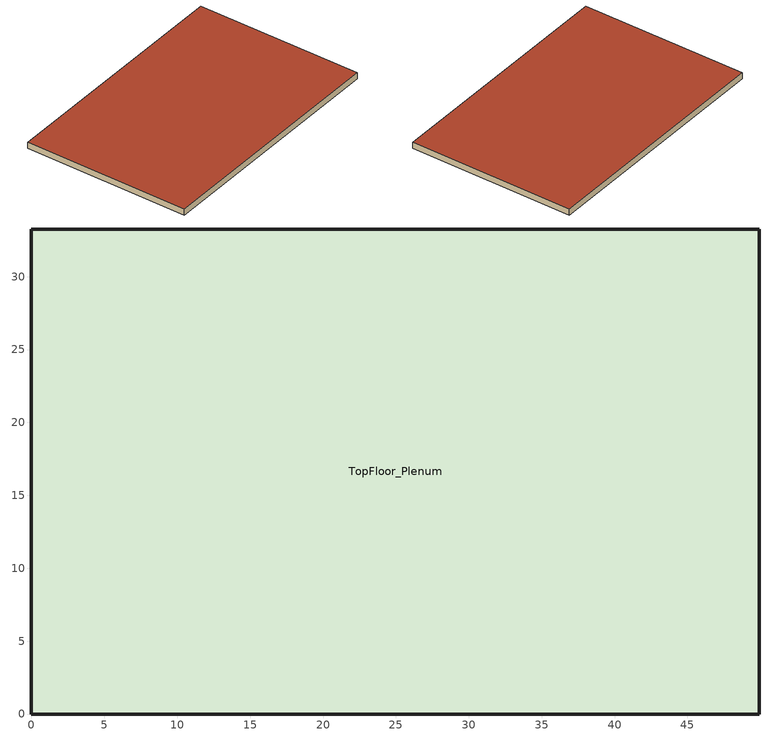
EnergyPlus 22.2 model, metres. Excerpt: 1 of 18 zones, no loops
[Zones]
TopFloor_Plenum
 floor to Perimeter_top_ZN_1 (DropCeiling): 0,0 4.57,4.57 45.34,4.57 49.91,0 z10.67
 floor to Perimeter_top_ZN_2 (DropCeiling): 49.91,0 45.34,4.57 45.34,28.7 49.91,33.27 z10.67
 floor to Perimeter_top_ZN_3 (DropCeiling): 0,33.27 49.91,33.27 45.34,28.7 4.57,28.7 z10.67
 floor to Perimeter_top_ZN_4 (DropCeiling): 0,0 0,33.27 4.57,28.7 4.57,4.57 z10.67
 floor to Core_top (DropCeiling): 4.57,28.7 45.34,28.7 45.34,4.57 4.57,4.57 z10.67
 wall outside (ext-walls-steelframe-nonres): 49.91,0 49.91,33.27 0,33.27 0,0 49.91,0 z10.67:11.89
 roof outside (roof-IEAD-nonres): 49.91,0 49.91,33.27 0,33.27 0,0 z11.89
[Building]
Benchmark Medium Office New V1.3_5.0: Loads convergence tolerance value=0.04; Maximum number of warmup days=25; Minimum number of warmup days=6; North axis=0; Solar distribution=FullInteriorAndExterior; Temperature convergence tolerance value=0.2; Terrain=City
[Site:GroundTemperature:BuildingSurface]
19.527, 19.502, 19.536, 19.598, 20.002, 21.64, 22.225, 22.375, 21.449, 20.121, 19.802, 19.633
[Site:Location]
USA IL-CHICAGO-OHARE: Elevation=190; Latitude=41.77; Longitude=-87.75; Time zone=-6
[Site:WaterMainsTemperature]
Annual average outdoor air temperature=9.69; Calculation method=Correlation; Maximum difference in monthly average outdoor air temperatures=28.1
[SizingPeriod:DesignDay] Barometric pressure=99063; Day of month=21; Daylight saving time indicator=No; Humidity condition type=WetBulb; Rain indicator=No; Snow indicator=No; Solar model indicator=ASHRAEClearSky
Name | Daily dry bulb temperature range | Day type | Maximum dry bulb temperature | Month | Sky clearness | Wetbulb or dewpoint at maximum dry bulb | Wind direction | Wind speed
CHICAGO Ann Clg .4% Condns WB=>MDB | 10.7 | SummerDesignDay | 31.2 | 7 | 1 | 25.5 | 230 | 5.3
CHICAGO Ann Htg 99.6% Condns DB | 0 | WinterDesignDay | -20.6 | 1 | 0 | -20.6 | 270 | 4.9
[Construction]
DropCeiling: Std AC02
ext-walls-steelframe-nonres: Wood Siding, Steel Frame NonRes Wall Insulation, 1/2IN Gypsum
roof-IEAD-nonres: Roof Membrane, IEAD NonRes Roof Insulation, Metal Decking
[Material] Thermal absorptance=0.9
Name | Conductivity | Density | Roughness | Solar absorptance | Specific heat | Thickness | Visible absorptance
1/2IN Gypsum | 0.16 | 784.9 | Smooth | 0.92 | 830 | 0.0127 | 0.92
IEAD NonRes Roof Insulation | 0.049 | 265 | MediumRough | 0.7 | 836.8 | 0.127339 | 0.7
Metal Decking | 45.006 | 7680 | MediumSmooth | 0.7 | 418.4 | 0.0015 | 0.3
Roof Membrane | 0.16 | 1121.29 | VeryRough | 0.7 | 1460 | 0.0095 | 0.7
Std AC02 | 0.057 | 288 | MediumSmooth | 0.7 | 1339 | 0.0127 | 0.2
Steel Frame NonRes Wall Insulation | 0.049 | 265 | MediumRough | 0.7 | 836.8 | 0.0870565 | 0.7
Wood Siding | 0.11 | 544.62 | MediumSmooth | 0.78 | 1210 | 0.01 | 0.78
[AirLoopHVAC:ReturnPlenum]
VAV_3 Return Plenum: Zone=TopFloor_Plenum
[Exterior:Lights]
Exterior Facade Lighting: Control option=AstronomicalClock; Design level=1779; End use subcategory=Exterior Facade Lighting; Schedule=ALWAYS_ON
[UtilityCost:Charge:Simple] Season=Annual
Name | Category variable | Cost per unit value or variable | Source variable | Tariff | Utility cost charge simple
UtilityCost:Charge:Simple 2 | EnergyCharges | 0.000536 | totalEnergy | PSI_LLF_LowLoadFactorService | QualPollutionControlAdjustEnergyCharge
UtilityCost:Charge:Simple 3 | EnergyCharges | 0.001127 | totalEnergy | PSI_LLF_LowLoadFactorService | SoxNoxRiderAdjustEnergyCharge
UtilityCost:Charge:Simple 4 | EnergyCharges | -0.00037 | totalEnergy | PSI_LLF_LowLoadFactorService | DSMRiderAdjustEnergyCharge
UtilityCost:Charge:Simple 5 | EnergyCharges | -3.1e-05 | totalEnergy | PSI_LLF_LowLoadFactorService | PurchPowerTrackerAdjustEnergyCharge
UtilityCost:Charge:Simple 6 | EnergyCharges | -0.000216 | totalEnergy | PSI_LLF_LowLoadFactorService | MidwestISOAdjustEnergyCharge
UtilityCost:Charge:Simple 7 | EnergyCharges | 0.000833 | totalEnergy | PSI_LLF_LowLoadFactorService | CleanCoalRiderEnergyCharge
UtilityCost:Charge:Simple 8 | Taxes | 0.08 | SubTotal | PSI_LLF_LowLoadFactorService | TaxofeightPercent
UtilityCost:Charge:Simple 9 | EnergyCharges | 0.002028 | totalEnergy | PSI_CS_CommercialElectricService | FuelCostAdjustEnergyCharge
UtilityCost:Charge:Simple 10 | EnergyCharges | 0.000536 | totalEnergy | PSI_CS_CommercialElectricService | QualPollutionControlAdjustEnergyCharge
UtilityCost:Charge:Simple 11 | EnergyCharges | 0.001127 | totalEnergy | PSI_CS_CommercialElectricService | SoxNoxRiderAdjustEnergyCharge
UtilityCost:Charge:Simple 12 | EnergyCharges | 2.1e-05 | totalEnergy | PSI_CS_CommercialElectricService | DSMRiderAdjustEnergyCharge
UtilityCost:Charge:Simple 13 | EnergyCharges | 3.4e-05 | totalEnergy | PSI_CS_CommercialElectricService | PurchPowerTrackerAdjustEnergyCharge
UtilityCost:Charge:Simple 14 | EnergyCharges | -0.000203 | totalEnergy | PSI_CS_CommercialElectricService | MidwestISOAdjustEnergyCharge
UtilityCost:Charge:Simple 15 | EnergyCharges | 0.000807 | totalEnergy | PSI_CS_CommercialElectricService | CleanCoalRiderEnergyCharge
UtilityCost:Charge:Simple 16 | Taxes | 0.08 | SubTotal | PSI_CS_CommercialElectricService | TaxofeightPercent
UtilityCost:Charge:Simple 17 | EnergyCharges | IN_MonthlyGasRates | totalEnergy | IN_EIAMonthlyRateGas | MonthlyRateGasCharge
UtilityCost:Charge:Simple 18 | Taxes | 0.08 | SubTotal | IN_EIAMonthlyRateGas | TaxofEightPercent
[UtilityCost:Qualify] Season=Annual; Threshold test=Count; Threshold value or variable=75; Variable=TotalDemand
Name | Number of months | Qualify type | Tariff | Utility cost qualify
UtilityCost:Qualify 1 | 12 | Minimum | PSI_LLF_LowLoadFactorService | MinDemand75kw
UtilityCost:Qualify 2 | 1 | Maximum | PSI_CS_CommercialElectricService | MaxDemand75kw
[UtilityCost:Tariff]
Name | Conversion factor choice | Group | Monthly charge or variable | Output meter | Demand window length
IN_EIAMonthlyRateGas | MCF | Comm Gas | 0 | NaturalGas:Facility
PSI_CS_CommercialElectricService | kWh | Comm Elect | 9.4 | Electricity:Facility
PSI_LLF_LowLoadFactorService | kWh | Comm Elect | 15 | Electricity:Facility | HalfHour
[UtilityCost:Variable]
IN_MonthlyGasRates: January value=8.22; February value=7.51; March value=8.97; April value=9.01; May value=9.16; June value=10.44; July value=10.32; August value=10.13; September value=9.2; October value=8.18; November value=7.83; December value=7.63; Tariff=IN_EIAMonthlyRateGas; Variable type=Currency
[Zone]
TopFloor_Plenum: Floor area=Autocalculate; Multiplier=1; Part of total floor area=No; Type=1
[ZoneInfiltration:DesignFlowRate]
TopFloor_Plenum_Infiltration: Constant term coefficient=1; Design flow rate calculation method=Flow/ExteriorArea; Flow rate per exterior surface area=0.000302; Schedule=ALWAYS_ON; Temperature term coefficient=0; Velocity squared term coefficient=0; Velocity term coefficient=0; Zone or zonelist or space or spacelist=TopFloor_Plenum
[Schedule:Compact]
ALWAYS_ON: Through: 12/31, For: AllDays, Until: 24:00, 1
